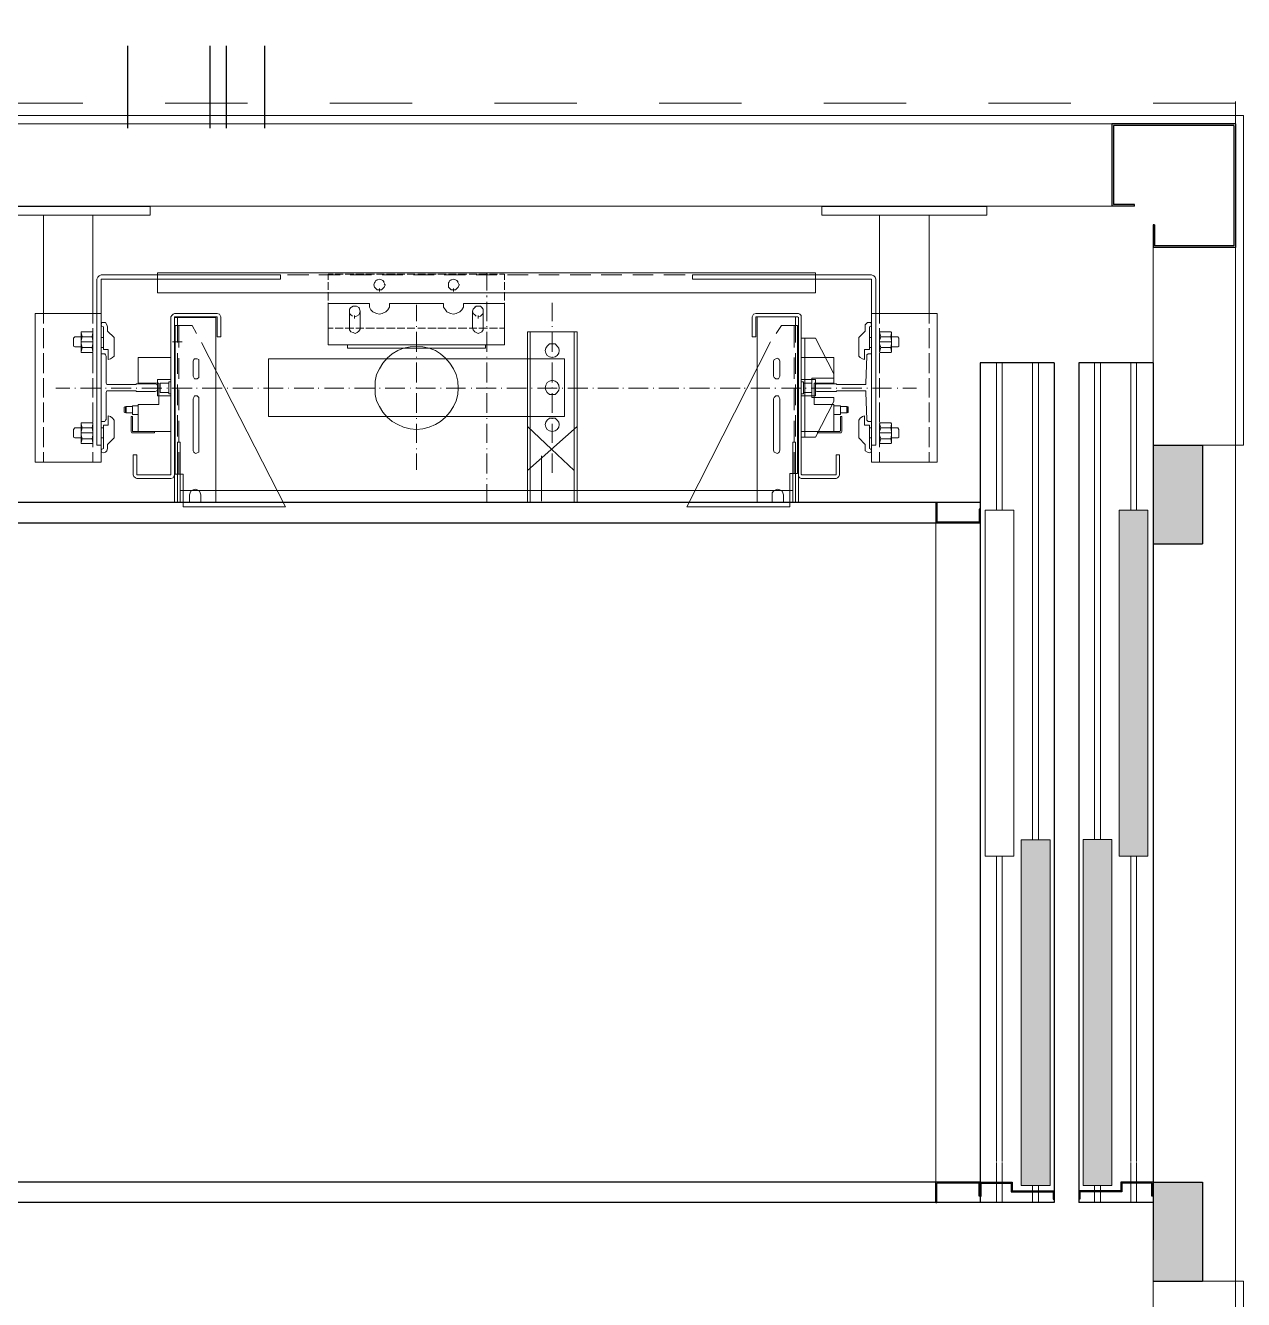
# Model space of a CAD drawing. Extents: x -250 to -5, y 354 to 449.
# Drawn here: x -118.727 to -117.247, y 423.52 to 425.068 of the extents above; entities that cross this region are included whole.
import ezdxf

# ---------------------------------------------------------------- set-up
doc = ezdxf.new("R2010")
doc.units = 0
doc.header["$LTSCALE"] = 0.02
doc.header["$MEASUREMENT"] = 0
doc.linetypes.add('HIDDEN', pattern=[0.375, 0.25, -0.125])
for name, color, linetype, lineweight in [('2COTA', 1, 'CONTINUOUS', 9), ('2H', 1, 'HIDDEN', 15), ('3', 1, 'CONTINUOUS', 25), ('AR-ESQ-VT1', 1, 'CONTINUOUS', 9), ('P', 1, 'CONTINUOUS', 18)]:
    doc.layers.add(name, color=color, linetype=linetype, lineweight=lineweight)
for name, color, linetype in [('47', 1, 'CONTINUOUS'), ('AR-ELV', 2, 'CONTINUOUS'), ('DT-PRJ', 1, 'HIDDEN'), ('PAREDE', 1, 'CONTINUOUS')]:
    doc.layers.add(name, color=color, linetype=linetype)

msp = doc.modelspace()

# ---------------------------------------------------------------- hatches: boundary and pattern name
at = {"layer": '2COTA', "linetype": 'Continuous'}
for points in [[(-117.3574, 424.5581), (-117.3574, 424.4381), (-117.2974, 424.4381), (-117.2974, 424.5581)], [(-117.3574, 423.6631), (-117.3574, 423.6459), (-117.3574, 423.5428), (-117.2974, 423.5428), (-117.2974, 423.6631)]]:
    msp.add_hatch(color=256, dxfattribs=at).paths.add_polyline_path(points)
at = {"layer": '2COTA', "lineweight": 9, "ltscale": 35}
for points in [[(-117.3635, 424.4788), (-117.3985, 424.4788), (-117.3985, 424.0588), (-117.3635, 424.0588)], [(-117.4824, 424.0788), (-117.5174, 424.0788), (-117.5174, 423.6588), (-117.4824, 423.6588)], [(-117.4074, 424.0789), (-117.4424, 424.0789), (-117.4424, 423.6589), (-117.4074, 423.6589)]]:
    msp.add_hatch(color=256, dxfattribs=at).paths.add_polyline_path(points)

# ---------------------------------------------------------------- linework, layer by layer
at = {"layer": '2COTA', "ltscale": 35}
for p, q in [((-117.5476, 424.4788), (-117.5476, 424.6581)), ((-117.5405, 424.4788), (-117.5405, 424.6581)), ((-117.5037, 424.0788), (-117.5037, 424.6581)), ((-117.4965, 424.0788), (-117.4965, 424.6581)), ((-117.4283, 424.0789), (-117.4283, 424.6581)), ((-117.4212, 424.0789), (-117.4212, 424.6581)), ((-117.3844, 424.4788), (-117.3844, 424.6581)), ((-117.3773, 424.4788), (-117.3773, 424.6581)), ((-117.5264, 424.4788), (-117.5614, 424.4788)), ((-117.3635, 424.4788), (-117.3985, 424.4788)), ((-117.4824, 424.0788), (-117.5174, 424.0788)), ((-117.4824, 424.0788), (-117.5174, 424.0788)), ((-117.4824, 424.0788), (-117.5174, 424.0788)), ((-117.4074, 424.0789), (-117.4424, 424.0789)), ((-117.5264, 424.0588), (-117.5614, 424.0588)), ((-117.5476, 423.6881), (-117.5476, 424.0588)), ((-117.5405, 423.6881), (-117.5405, 424.0588)), ((-117.3635, 424.0588), (-117.3985, 424.0588)), ((-117.3844, 423.6881), (-117.3844, 424.0588)), ((-117.3773, 423.6881), (-117.3773, 424.0588)), ((-117.5476, 423.6381), (-117.5476, 423.6868)), ((-117.5405, 423.6381), (-117.5405, 423.6868)), ((-117.3844, 423.6381), (-117.3844, 423.6868)), ((-117.3773, 423.6381), (-117.3773, 423.6868)), ((-117.5476, 423.6526), (-117.5476, 423.6588)), ((-117.5405, 423.6526), (-117.5405, 423.6588)), ((-117.4824, 423.6588), (-117.5174, 423.6588)), ((-117.5037, 423.6381), (-117.5037, 423.6588)), ((-117.5037, 423.6526), (-117.5037, 423.6588)), ((-117.4965, 423.6381), (-117.4965, 423.6588)), ((-117.4965, 423.6526), (-117.4965, 423.6588)), ((-117.4074, 423.6589), (-117.4424, 423.6589)), ((-117.4424, 423.6588), (-117.4074, 423.6588)), ((-117.4283, 423.6381), (-117.4283, 423.6589)), ((-117.4283, 423.6526), (-117.4283, 423.6588)), ((-117.4212, 423.6381), (-117.4212, 423.6589)), ((-117.4212, 423.6526), (-117.4212, 423.6588)), ((-117.3844, 423.6526), (-117.3844, 423.6588)), ((-117.3773, 423.6526), (-117.3773, 423.6588)), ((-117.3574, 423.5428), (-117.2974, 423.5428))]:
    msp.add_line(p, q, dxfattribs=at)
at = {"layer": '2COTA', "linetype": 'Continuous'}
for p, q in [((-117.5614, 424.4788), (-117.5614, 424.0588)), ((-117.5264, 424.4788), (-117.5264, 424.0588)), ((-117.3985, 424.4788), (-117.3985, 424.0588)), ((-117.3635, 424.4788), (-117.3635, 424.0588)), ((-117.5174, 424.0788), (-117.5174, 423.6588)), ((-117.4824, 424.0788), (-117.4824, 423.6588)), ((-117.4424, 424.0789), (-117.4424, 423.6588)), ((-117.4074, 424.0789), (-117.4074, 423.6589))]:
    msp.add_line(p, q, dxfattribs=at)
at = {"layer": '2COTA', "lineweight": 9, "ltscale": 35}
msp.add_line((-117.6211, 423.6631), (-117.6211, 424.4631), dxfattribs=at)
at = {"layer": '2COTA', "ltscale": 0.5}
for p, q in [((-117.5674, 424.1492), (-117.5674, 423.8642)), ((-117.3574, 424.1492), (-117.3574, 423.8642))]:
    msp.add_line(p, q, dxfattribs=at)
at = {"layer": '2H', "lineweight": 9, "ltscale": 20}
for p, q in [((-117.2574, 424.9731), (-119.0574, 424.9731)), ((-117.2574, 424.9481), (-117.2574, 424.9752))]:
    msp.add_line(p, q, dxfattribs=at)
at = {"layer": '3'}
for p, q in [((-117.6211, 424.4881), (-117.6211, 424.4631)), ((-117.6211, 424.4881), (-117.6199, 424.4881)), ((-117.6211, 424.4881), (-117.6199, 424.4881)), ((-117.6199, 424.4881), (-117.6199, 424.4643)), ((-117.5674, 424.4802), (-117.5687, 424.4802)), ((-117.5674, 424.4631), (-117.6211, 424.4631)), ((-117.5687, 424.4643), (-117.6199, 424.4643)), ((-117.5937, 424.4631), (-117.6187, 424.4631)), ((-117.5937, 424.4631), (-117.6187, 424.4631)), ((-117.6211, 423.6381), (-117.6211, 423.6631)), ((-117.5674, 423.6631), (-117.6211, 423.6631)), ((-117.6211, 423.6631), (-117.6211, 423.6631)), ((-117.6199, 423.6381), (-117.6199, 423.6618)), ((-117.5687, 423.6618), (-117.6199, 423.6618)), ((-117.5937, 423.6631), (-117.6187, 423.6631)), ((-117.5937, 423.6631), (-117.6187, 423.6631)), ((-117.5674, 423.6631), (-117.5285, 423.6631)), ((-117.5662, 423.6618), (-117.5297, 423.6618)), ((-117.5412, 423.6631), (-117.5309, 423.6631)), ((-117.5412, 423.6631), (-117.5309, 423.6631)), ((-117.5297, 423.6618), (-117.5297, 423.6513)), ((-117.5285, 423.6631), (-117.5285, 423.6631)), ((-117.5285, 423.6631), (-117.5285, 423.6526)), ((-117.3574, 423.6631), (-117.3964, 423.6631)), ((-117.3964, 423.6631), (-117.3964, 423.6631)), ((-117.3964, 423.6631), (-117.3964, 423.6526)), ((-117.3587, 423.6618), (-117.3951, 423.6618)), ((-117.3951, 423.6618), (-117.3951, 423.6513)), ((-117.3837, 423.6631), (-117.394, 423.6631)), ((-117.3837, 423.6631), (-117.394, 423.6631)), ((-117.5674, 423.6459), (-117.5687, 423.6459)), ((-117.5674, 423.6459), (-117.5662, 423.6459)), ((-117.5297, 423.6513), (-117.4787, 423.6513)), ((-117.5285, 423.6526), (-117.4774, 423.6526)), ((-117.4999, 423.6526), (-117.4774, 423.6526)), ((-117.4999, 423.6526), (-117.4774, 423.6526)), ((-117.4787, 423.6513), (-117.4787, 423.6423)), ((-117.4787, 423.6423), (-117.4774, 423.6423)), ((-117.4774, 423.6526), (-117.4774, 423.6421)), ((-117.3964, 423.6526), (-117.4474, 423.6526)), ((-117.425, 423.6526), (-117.4474, 423.6526)), ((-117.425, 423.6526), (-117.4474, 423.6526)), ((-117.4474, 423.6526), (-117.4474, 423.6421)), ((-117.4462, 423.6423), (-117.4474, 423.6423)), ((-117.3951, 423.6513), (-117.4462, 423.6513)), ((-117.4462, 423.6513), (-117.4462, 423.6423)), ((-117.3574, 423.6459), (-117.3587, 423.6459)), ((-117.6211, 423.6381), (-117.6199, 423.6381)), ((-117.6211, 423.6381), (-117.6199, 423.6381))]:
    msp.add_line(p, q, dxfattribs=at)
at = {"layer": '3', "ltscale": 0.5}
for p, q in [((-117.5687, 424.4802), (-117.5687, 424.4643)), ((-117.5674, 424.4802), (-117.5674, 424.4631)), ((-117.5687, 423.6459), (-117.5687, 423.6618)), ((-117.5674, 423.6459), (-117.5674, 423.6631)), ((-117.5674, 423.6459), (-117.5674, 423.6631)), ((-117.5662, 423.6459), (-117.5662, 423.6618)), ((-117.3587, 423.6459), (-117.3587, 423.6618)), ((-117.3574, 423.6459), (-117.3574, 423.6631)), ((-117.3574, 423.6459), (-117.3574, 423.6631))]:
    msp.add_line(p, q, dxfattribs=at)
at = {"layer": '47', "lineweight": 25, "ltscale": 35}
for p, q in [((-117.4074, 424.9481), (-117.4074, 424.8481)), ((-117.2574, 424.9481), (-117.4074, 424.9481)), ((-117.4054, 424.9461), (-117.4054, 424.8501)), ((-117.2594, 424.9461), (-117.4054, 424.9461)), ((-117.2594, 424.9461), (-117.2594, 424.8001)), ((-117.2574, 424.9481), (-117.2574, 424.7981)), ((-117.3799, 424.8481), (-117.4074, 424.8481)), ((-117.3799, 424.8501), (-117.4054, 424.8501)), ((-117.3799, 424.8481), (-117.3799, 424.8501)), ((-117.3554, 424.8256), (-117.3574, 424.8256)), ((-117.3574, 424.8256), (-117.3574, 424.7981)), ((-117.3554, 424.8256), (-117.3554, 424.8001)), ((-117.2594, 424.8001), (-117.3554, 424.8001)), ((-117.3574, 424.6581), (-117.3574, 424.5331))]:
    msp.add_line(p, q, dxfattribs=at)
at = {"layer": '47'}
for p, q in [((-117.4774, 424.6581), (-117.5674, 424.6581)), ((-117.3574, 424.6581), (-117.4474, 424.6581)), ((-117.5674, 424.4881), (-118.8461, 424.4881)), ((-117.6211, 424.4631), (-118.7787, 424.4631)), ((-117.6211, 423.6631), (-118.7787, 423.6631)), ((-117.6211, 423.6381), (-118.8461, 423.6381)), ((-117.5674, 423.6381), (-117.8661, 423.6381)), ((-117.4774, 423.6381), (-117.5674, 423.6381)), ((-117.3574, 423.6381), (-117.4474, 423.6381))]:
    msp.add_line(p, q, dxfattribs=at)
at = {"layer": '47', "ltscale": 35}
for p, q in [((-117.3574, 424.5581), (-117.2974, 424.5581)), ((-117.3574, 424.4381), (-117.2974, 424.4381)), ((-117.3574, 423.6631), (-117.2974, 423.6631)), ((-117.3574, 423.5428), (-117.2974, 423.5428))]:
    msp.add_line(p, q, dxfattribs=at)
at = {"layer": '47', "ltscale": 0.5}
for p, q in [((-117.2974, 424.5581), (-117.2974, 424.4381)), ((-117.2974, 423.6631), (-117.2974, 423.5428))]:
    msp.add_line(p, q, dxfattribs=at)
at = {"layer": 'AR-ELV', "lineweight": 13}
for p, q in [((-117.2574, 424.9481), (-118.8574, 424.9481)), ((-117.2574, 424.9481), (-118.8574, 424.9481)), ((-117.2574, 424.9481), (-117.2574, 423.3481)), ((-117.4074, 424.8481), (-118.8574, 424.8481)), ((-117.3574, 424.7981), (-117.3574, 423.4981)), ((-117.2574, 423.6812), (-117.2574, 423.4981))]:
    msp.add_line(p, q, dxfattribs=at)
at = {"layer": 'AR-ESQ-VT1'}
for p, q in [((-119.0174, 424.9581), (-117.2474, 424.9581)), ((-117.2474, 424.9581), (-117.2474, 424.5581)), ((-117.2974, 424.5581), (-117.2474, 424.5581)), ((-117.2974, 423.5428), (-117.2474, 423.5428)), ((-117.2474, 423.5428), (-117.2474, 423.3381))]:
    msp.add_line(p, q, dxfattribs=at)
at = {"layer": 'DT-PRJ'}
for p, q in [((-118.6026, 424.943), (-118.6026, 425.9312)), ((-118.5026, 424.943), (-118.5026, 425.9312)), ((-118.483, 424.943), (-118.483, 425.9312)), ((-118.4362, 424.943), (-118.4362, 425.9312))]:
    msp.add_line(p, q, dxfattribs=at)
at = {"layer": 'P', "linetype": 'Continuous'}
for points in [[(-118.7751, 424.8476), (-118.5755, 424.8476)], [(-118.7751, 424.8372), (-118.5755, 424.8372), (-118.5755, 424.8476)], [(-117.5592, 424.8476), (-117.7597, 424.8476)], [(-117.7597, 424.8372), (-117.5592, 424.8372), (-117.5592, 424.8476)], [(-117.7597, 424.8372), (-117.7597, 424.8476)], [(-118.7051, 424.7179), (-118.7051, 424.8372)], [(-118.6455, 424.7179), (-118.6455, 424.8372)], [(-117.6897, 424.7179), (-117.6897, 424.8372)], [(-117.6292, 424.7179), (-117.6292, 424.8372)], [(-118.6351, 424.7646), (-118.6377, 424.7637), (-118.6394, 424.762), (-118.6403, 424.7594)], [(-118.6403, 424.5581), (-118.6403, 424.7594)], [(-118.5668, 424.7646), (-118.6351, 424.7646)], [(-118.6342, 424.7594), (-118.6351, 424.7594), (-118.6351, 424.7586)], [(-118.6351, 424.5581), (-118.6351, 424.7586)], [(-118.4173, 424.7594), (-118.6342, 424.7594)], [(-118.4173, 424.7646), (-118.591, 424.7646)], [(-117.7674, 424.7672), (-118.5668, 424.7672)], [(-118.5668, 424.743), (-118.5668, 424.7672)], [(-118.5357, 424.7646), (-118.5668, 424.7646)], [(-118.4968, 424.7646), (-118.5228, 424.7646)], [(-118.4597, 424.7646), (-118.4847, 424.7646)], [(-118.4208, 424.7646), (-118.4467, 424.7646)], [(-118.4173, 424.7594), (-118.4173, 424.7646)], [(-118.3828, 424.7646), (-118.4087, 424.7646)], [(-118.3447, 424.7646), (-118.3707, 424.7646)], [(-118.3594, 424.7655), (-118.3534, 424.7655)], [(-118.3594, 424.7586), (-118.3594, 424.7655)], [(-118.3594, 424.7465), (-118.3594, 424.756)], [(-118.3508, 424.7655), (-118.3413, 424.7655)], [(-118.3387, 424.7655), (-118.3283, 424.7655)], [(-118.3067, 424.7646), (-118.3326, 424.7646)], [(-118.3257, 424.7655), (-118.3162, 424.7655)], [(-118.3136, 424.7655), (-118.3033, 424.7655)], [(-118.2972, 424.7594), (-118.2998, 424.7586), (-118.3015, 424.7577), (-118.3033, 424.7551), (-118.3041, 424.7525), (-118.3033, 424.7499), (-118.3015, 424.7482), (-118.2998, 424.7465), (-118.2972, 424.7465), (-118.2946, 424.7465), (-118.2929, 424.7482), (-118.2912, 424.7499), (-118.2903, 424.7525), (-118.2912, 424.7551), (-118.2929, 424.7577), (-118.2946, 424.7586), (-118.2972, 424.7594)], [(-118.3024, 424.756), (-118.3033, 424.7551), (-118.3041, 424.7525), (-118.3033, 424.7499), (-118.3015, 424.7482), (-118.2998, 424.7465)], [(-118.3007, 424.7655), (-118.2912, 424.7655)], [(-118.2912, 424.756), (-118.2929, 424.7577), (-118.2946, 424.7586), (-118.2972, 424.7594), (-118.2998, 424.7586), (-118.3007, 424.7577)], [(-118.2972, 424.7465), (-118.2946, 424.7465), (-118.2929, 424.7482), (-118.2912, 424.7499), (-118.2903, 424.7525), (-118.2912, 424.7534)], [(-118.2687, 424.7646), (-118.2937, 424.7646)], [(-118.2886, 424.7655), (-118.2782, 424.7655)], [(-118.2756, 424.7655), (-118.2661, 424.7655)], [(-118.2635, 424.7655), (-118.254, 424.7655)], [(-118.2307, 424.7646), (-118.2557, 424.7646)], [(-118.2505, 424.7655), (-118.241, 424.7655)], [(-118.2384, 424.7655), (-118.2281, 424.7655)], [(-118.2263, 424.7655), (-118.216, 424.7655)], [(-118.1926, 424.7646), (-118.2186, 424.7646)], [(-118.2134, 424.7655), (-118.2039, 424.7655)], [(-118.2073, 424.7594), (-118.2099, 424.7586), (-118.2116, 424.7577), (-118.2134, 424.7551), (-118.2134, 424.7525), (-118.2134, 424.7499), (-118.2116, 424.7482), (-118.2099, 424.7465), (-118.2073, 424.7465), (-118.2047, 424.7465), (-118.203, 424.7482), (-118.2013, 424.7499), (-118.2004, 424.7525), (-118.2013, 424.7551), (-118.203, 424.7577), (-118.2047, 424.7586), (-118.2073, 424.7594)], [(-118.2125, 424.756), (-118.2134, 424.7551), (-118.2134, 424.7525), (-118.2134, 424.7499), (-118.2116, 424.7482), (-118.2099, 424.7465)], [(-118.2013, 424.756), (-118.203, 424.7577), (-118.2047, 424.7586), (-118.2073, 424.7594), (-118.2099, 424.7586), (-118.2108, 424.7577)], [(-118.2073, 424.7465), (-118.2047, 424.7465), (-118.203, 424.7482), (-118.2013, 424.7499), (-118.2004, 424.7525), (-118.2004, 424.7534)], [(-118.2013, 424.7655), (-118.1909, 424.7655)], [(-118.1883, 424.7655), (-118.1788, 424.7655)], [(-118.1546, 424.7646), (-118.1797, 424.7646)], [(-118.1762, 424.7655), (-118.1658, 424.7655)], [(-118.1667, 424.7672), (-118.1667, 424.7456)], [(-118.1633, 424.7655), (-118.1537, 424.7655)], [(-118.1512, 424.7655), (-118.1451, 424.7655)], [(-118.1451, 424.7586), (-118.1451, 424.7655)], [(-118.1451, 424.7465), (-118.1451, 424.756)], [(-118.1166, 424.7646), (-118.1416, 424.7646)], [(-118.0786, 424.7646), (-118.1036, 424.7646)], [(-118.0405, 424.7646), (-118.0656, 424.7646)], [(-118.0025, 424.7646), (-118.0276, 424.7646)], [(-117.9645, 424.7646), (-117.9895, 424.7646)], [(-117.9256, 424.7646), (-117.9515, 424.7646)], [(-117.7433, 424.7646), (-117.917, 424.7646), (-117.917, 424.7594)], [(-117.917, 424.7594), (-117.7, 424.7594)], [(-117.8884, 424.7646), (-117.9135, 424.7646)], [(-117.8495, 424.7646), (-117.8755, 424.7646)], [(-117.8115, 424.7646), (-117.8374, 424.7646)], [(-117.7674, 424.7646), (-117.7994, 424.7646)], [(-117.7674, 424.743), (-117.7674, 424.7672)], [(-117.7674, 424.7646), (-117.6992, 424.7646)], [(-117.6992, 424.7586), (-117.6992, 424.7594), (-117.7, 424.7594)], [(-117.694, 424.7594), (-117.6949, 424.762), (-117.6966, 424.7637), (-117.6992, 424.7646)], [(-117.6992, 424.5581), (-117.6992, 424.7586)], [(-117.694, 424.5581), (-117.694, 424.7594)], [(-117.7674, 424.743), (-118.5668, 424.743)], [(-118.3594, 424.7335), (-118.3594, 424.7439)], [(-118.2972, 424.7447), (-118.2972, 424.7482)], [(-118.2073, 424.7447), (-118.2073, 424.7482)], [(-118.1667, 424.7395), (-118.1667, 424.7378)], [(-118.1451, 424.7335), (-118.1451, 424.7439)], [(-118.3594, 424.7214), (-118.3594, 424.7309)], [(-118.3594, 424.73), (-118.3093, 424.73)], [(-118.3594, 424.6799), (-118.3594, 424.73)], [(-118.3205, 424.7205), (-118.3214, 424.7231), (-118.3223, 424.7249), (-118.3249, 424.7266), (-118.3274, 424.7266), (-118.3292, 424.7266), (-118.3318, 424.7249), (-118.3335, 424.7231), (-118.3335, 424.7205)], [(-118.3326, 424.724), (-118.3335, 424.7231), (-118.3335, 424.7205), (-118.3335, 424.7179), (-118.3318, 424.7162), (-118.33, 424.7145)], [(-118.3214, 424.724), (-118.3223, 424.7249), (-118.3249, 424.7266), (-118.3274, 424.7266), (-118.3292, 424.7266), (-118.3309, 424.7257)], [(-118.3093, 424.73), (-118.3093, 424.7257), (-118.3076, 424.7223), (-118.305, 424.7197), (-118.3007, 424.7179), (-118.2972, 424.7171), (-118.2937, 424.7179), (-118.2894, 424.7197), (-118.2868, 424.7223), (-118.2851, 424.7257), (-118.2851, 424.73)], [(-118.2851, 424.73), (-118.2194, 424.73)], [(-118.2523, 424.7084), (-118.2523, 424.7283)], [(-118.2194, 424.73), (-118.2194, 424.7257), (-118.2168, 424.7223), (-118.2151, 424.7197), (-118.2108, 424.7179), (-118.2073, 424.7171), (-118.2039, 424.7179), (-118.1995, 424.7197), (-118.197, 424.7223), (-118.1952, 424.7257), (-118.1952, 424.73)], [(-118.1451, 424.6799), (-118.1451, 424.73), (-118.1952, 424.73)], [(-118.171, 424.7205), (-118.171, 424.7231), (-118.1728, 424.7249), (-118.1745, 424.7266), (-118.1771, 424.7266), (-118.1797, 424.7266), (-118.1814, 424.7249), (-118.1831, 424.7231), (-118.184, 424.7205)], [(-118.1823, 424.724), (-118.1831, 424.7231), (-118.184, 424.7205), (-118.1831, 424.7179), (-118.1814, 424.7162), (-118.1797, 424.7145)], [(-118.1719, 424.724), (-118.1728, 424.7249), (-118.1745, 424.7266), (-118.1771, 424.7266), (-118.1797, 424.7266), (-118.1814, 424.7257)], [(-118.1667, 424.7318), (-118.1667, 424.7084)], [(-118.1451, 424.7214), (-118.1451, 424.7309)], [(-118.0872, 424.7084), (-118.0872, 424.7309)], [(-118.6351, 424.7179), (-118.7155, 424.7179)], [(-118.7155, 424.5373), (-118.7155, 424.7179)], [(-118.7051, 424.7179), (-118.7051, 424.7058)], [(-118.6455, 424.7179), (-118.6455, 424.7058)], [(-118.6351, 424.5373), (-118.6351, 424.7179)], [(-118.6325, 424.7067), (-118.6342, 424.7067), (-118.6351, 424.7041), (-118.6342, 424.7024), (-118.6325, 424.7015)], [(-118.6273, 424.7015), (-118.6282, 424.7041), (-118.6299, 424.7067), (-118.6325, 424.7067)], [(-118.5461, 424.7179), (-118.5478, 424.7171), (-118.5495, 424.7153), (-118.5504, 424.7136)], [(-118.5504, 424.5226), (-118.5504, 424.7136)], [(-118.5461, 424.7179), (-118.4942, 424.7179)], [(-118.5452, 424.7136), (-118.5461, 424.7136), (-118.5461, 424.7128)], [(-118.5461, 424.7128), (-118.5461, 424.4881)], [(-118.5461, 424.5218), (-118.5461, 424.7128)], [(-118.5461, 424.7128), (-118.496, 424.7128)], [(-118.5452, 424.7136), (-118.4951, 424.7136)], [(-118.5426, 424.7128), (-118.5426, 424.6825)], [(-118.496, 424.7128), (-118.496, 424.4881)], [(-118.4942, 424.7128), (-118.4942, 424.7136), (-118.4951, 424.7136)], [(-118.4899, 424.7136), (-118.4908, 424.7153), (-118.4916, 424.7171), (-118.4942, 424.7179)], [(-118.4942, 424.6894), (-118.4942, 424.7128)], [(-118.4899, 424.6894), (-118.4899, 424.7136)], [(-118.3594, 424.7084), (-118.3594, 424.7188)], [(-118.3594, 424.6998), (-118.3594, 424.7067)], [(-118.3335, 424.7205), (-118.3335, 424.7007)], [(-118.3274, 424.7136), (-118.3249, 424.7145), (-118.3223, 424.7162), (-118.3214, 424.7179), (-118.3205, 424.7205), (-118.3205, 424.7205)], [(-118.3274, 424.7119), (-118.3274, 424.7153)], [(-118.3205, 424.7205), (-118.3205, 424.6998)], [(-118.184, 424.7205), (-118.184, 424.7007)], [(-118.1771, 424.7136), (-118.1745, 424.7145), (-118.1728, 424.7162), (-118.171, 424.7179), (-118.171, 424.7205), (-118.171, 424.7205)], [(-118.1771, 424.7119), (-118.1771, 424.7153)], [(-118.171, 424.7205), (-118.171, 424.7007)], [(-118.1451, 424.7084), (-118.1451, 424.7188)], [(-118.1451, 424.6998), (-118.1451, 424.7067)], [(-117.84, 424.7179), (-117.8426, 424.7171), (-117.8435, 424.7153), (-117.8444, 424.7136)], [(-117.8444, 424.6894), (-117.8444, 424.7136)], [(-117.7882, 424.7179), (-117.84, 424.7179)], [(-117.8392, 424.7136), (-117.84, 424.7136), (-117.84, 424.7128)], [(-117.84, 424.6894), (-117.84, 424.7128)], [(-117.7891, 424.7136), (-117.8392, 424.7136)], [(-117.8383, 424.7128), (-117.8383, 424.4881)], [(-117.7916, 424.7128), (-117.7916, 424.6825)], [(-117.7882, 424.7128), (-117.7891, 424.7136), (-117.7891, 424.7136)], [(-117.7847, 424.7136), (-117.7847, 424.7153), (-117.7865, 424.7171), (-117.7882, 424.7179)], [(-117.7882, 424.7128), (-117.7882, 424.4881)], [(-117.7882, 424.5218), (-117.7882, 424.7128)], [(-117.7847, 424.5226), (-117.7847, 424.7136)], [(-117.7018, 424.7015), (-117.7, 424.7024), (-117.6992, 424.7041), (-117.7, 424.7067), (-117.7018, 424.7067), (-117.7044, 424.7067), (-117.707, 424.7041), (-117.707, 424.7015)], [(-117.6992, 424.7179), (-117.6197, 424.7179)], [(-117.6992, 424.5373), (-117.6992, 424.7179)], [(-117.6897, 424.7179), (-117.6897, 424.7058)], [(-117.6292, 424.7179), (-117.6292, 424.7058)], [(-117.6197, 424.5373), (-117.6197, 424.7179)], [(-118.7051, 424.6998), (-118.7051, 424.6756)], [(-118.6584, 424.6955), (-118.6593, 424.6955), (-118.6593, 424.6946)], [(-118.6593, 424.6713), (-118.6593, 424.6946)], [(-118.6593, 424.6946), (-118.6584, 424.6894)], [(-118.6463, 424.6894), (-118.6455, 424.6946), (-118.6455, 424.6955), (-118.6463, 424.6955), (-118.6584, 424.6955)], [(-118.6455, 424.6946), (-118.6455, 424.6955), (-118.6463, 424.6955)], [(-118.6455, 424.6998), (-118.6455, 424.6756)], [(-118.6455, 424.6713), (-118.6455, 424.6946)], [(-118.6325, 424.7015), (-118.6325, 424.6739)], [(-118.6273, 424.6963), (-118.6273, 424.7015)], [(-118.6273, 424.6963), (-118.6195, 424.6886)], [(-118.5452, 424.5226), (-118.5452, 424.7033)], [(-118.5245, 424.7033), (-118.5452, 424.7033)], [(-118.5409, 424.6765), (-118.5409, 424.7033)], [(-118.5245, 424.7033), (-118.5193, 424.6937)], [(-118.3594, 424.6998), (-118.3534, 424.6998)], [(-118.3508, 424.6998), (-118.3413, 424.6998)], [(-118.3387, 424.6998), (-118.3283, 424.6998)], [(-118.3335, 424.7007), (-118.3335, 424.6981), (-118.3318, 424.6955), (-118.3292, 424.6946), (-118.3266, 424.6937), (-118.324, 424.6946), (-118.3223, 424.6963), (-118.3205, 424.6989), (-118.3205, 424.7007)], [(-118.3257, 424.6998), (-118.3162, 424.6998)], [(-118.3136, 424.6998), (-118.3033, 424.6998)], [(-118.3007, 424.6998), (-118.2912, 424.6998)], [(-118.2886, 424.6998), (-118.2782, 424.6998)], [(-118.2756, 424.6998), (-118.2661, 424.6998)], [(-118.2635, 424.6998), (-118.254, 424.6998)], [(-118.2523, 424.7015), (-118.2523, 424.7024)], [(-118.2523, 424.6713), (-118.2523, 424.6955)], [(-118.2505, 424.6998), (-118.241, 424.6998)], [(-118.2384, 424.6998), (-118.2281, 424.6998)], [(-118.2263, 424.6998), (-118.216, 424.6998)], [(-118.2134, 424.6998), (-118.2039, 424.6998)], [(-118.2013, 424.6998), (-118.1909, 424.6998)], [(-118.1883, 424.6998), (-118.1788, 424.6998)], [(-118.184, 424.7007), (-118.1831, 424.6981), (-118.1814, 424.6955), (-118.1797, 424.6946), (-118.1771, 424.6937), (-118.1745, 424.6946), (-118.1728, 424.6955), (-118.171, 424.6981), (-118.171, 424.7007)], [(-118.1762, 424.6998), (-118.1658, 424.6998)], [(-118.1667, 424.7024), (-118.1667, 424.7015)], [(-118.1667, 424.6955), (-118.1667, 424.6713)], [(-118.1633, 424.6998), (-118.1537, 424.6998)], [(-118.1512, 424.6998), (-118.1451, 424.6998)], [(-118.1174, 424.6955), (-118.1174, 424.5071)], [(-118.1174, 424.6955), (-118.057, 424.6955)], [(-118.114, 424.6955), (-118.114, 424.5442)], [(-118.0872, 424.7015), (-118.0872, 424.7024)], [(-118.0872, 424.6713), (-118.0872, 424.6955)], [(-118.0604, 424.6955), (-118.0604, 424.5926)], [(-118.057, 424.6955), (-118.057, 424.4881)], [(-118.057, 424.6955), (-118.057, 424.5071)], [(-117.8089, 424.7033), (-117.815, 424.6937)], [(-117.8089, 424.7033), (-117.7891, 424.7033)], [(-117.7934, 424.6765), (-117.7934, 424.7033)], [(-117.7891, 424.5235), (-117.7891, 424.7033)], [(-117.707, 424.6963), (-117.7147, 424.6886)], [(-117.707, 424.6963), (-117.707, 424.7015)], [(-117.7018, 424.7015), (-117.7018, 424.6739)], [(-117.6897, 424.6998), (-117.6897, 424.6756)], [(-117.6879, 424.6955), (-117.6888, 424.6955), (-117.6897, 424.6946)], [(-117.6879, 424.6955), (-117.6888, 424.6955), (-117.6897, 424.6946)], [(-117.6897, 424.6713), (-117.6897, 424.6946)], [(-117.6897, 424.6946), (-117.6879, 424.6894)], [(-117.6879, 424.6955), (-117.6758, 424.6955)], [(-117.6758, 424.6894), (-117.675, 424.6946), (-117.6758, 424.6955), (-117.6758, 424.6955)], [(-117.675, 424.6713), (-117.675, 424.6946)], [(-117.6292, 424.6998), (-117.6292, 424.6756)], [(-118.6671, 424.6894), (-118.6688, 424.6877)], [(-118.6688, 424.6877), (-118.6688, 424.6782)], [(-118.6688, 424.6782), (-118.6671, 424.6773)], [(-118.6671, 424.6894), (-118.6593, 424.6894)], [(-118.6671, 424.6773), (-118.6593, 424.6773)], [(-118.6584, 424.6894), (-118.6593, 424.6851), (-118.6593, 424.6808), (-118.6584, 424.6765)], [(-118.6455, 424.6834), (-118.6593, 424.6834)], [(-118.6584, 424.6765), (-118.6593, 424.6713)], [(-118.6463, 424.6894), (-118.6584, 424.6894)], [(-118.6463, 424.6765), (-118.6584, 424.6765)], [(-118.6463, 424.6765), (-118.6455, 424.6808), (-118.6455, 424.6851), (-118.6463, 424.6894)], [(-118.6455, 424.6713), (-118.6463, 424.6765)], [(-118.6351, 424.6886), (-118.6325, 424.6886)], [(-118.6351, 424.6765), (-118.6325, 424.6765)], [(-118.6265, 424.6618), (-118.6239, 424.6626), (-118.6213, 424.6644), (-118.6195, 424.6661), (-118.6195, 424.6886)], [(-118.5487, 424.6834), (-118.5366, 424.6834)], [(-118.5133, 424.6825), (-118.4113, 424.4829)], [(-118.4942, 424.6894), (-118.4899, 424.6894)], [(-118.3594, 424.6799), (-118.1451, 424.6799)], [(-118.3361, 424.6756), (-118.3361, 424.6799)], [(-118.2523, 424.6782), (-118.26, 424.6773), (-118.2678, 424.6756), (-118.2747, 424.673), (-118.2816, 424.6687), (-118.2877, 424.6635), (-118.2929, 424.6574), (-118.2972, 424.6505), (-118.3007, 424.6436), (-118.3024, 424.6358), (-118.3024, 424.6272), (-118.3024, 424.6194), (-118.3007, 424.6116), (-118.2972, 424.6047), (-118.2929, 424.5978), (-118.2877, 424.5918), (-118.2816, 424.5866), (-118.2747, 424.5831), (-118.2678, 424.5797), (-118.26, 424.5779), (-118.2523, 424.5771), (-118.2445, 424.5779), (-118.2367, 424.5797), (-118.2289, 424.5831), (-118.2229, 424.5866), (-118.2168, 424.5918), (-118.2116, 424.5978), (-118.2073, 424.6047), (-118.2039, 424.6116), (-118.2021, 424.6194), (-118.2013, 424.6272), (-118.2021, 424.6358), (-118.2039, 424.6436), (-118.2073, 424.6505), (-118.2116, 424.6574), (-118.2168, 424.6635), (-118.2229, 424.6687), (-118.2289, 424.673), (-118.2367, 424.6756), (-118.2445, 424.6773), (-118.2523, 424.6782)], [(-118.1684, 424.6756), (-118.1684, 424.6799)], [(-118.0872, 424.6808), (-118.0907, 424.6808), (-118.0933, 424.6782), (-118.095, 424.6756), (-118.0958, 424.673), (-118.095, 424.6695), (-118.0933, 424.667), (-118.0907, 424.6652), (-118.0872, 424.6644), (-118.0837, 424.6652), (-118.0812, 424.667), (-118.0794, 424.6695), (-118.0786, 424.673), (-118.0794, 424.6756), (-118.0812, 424.6782), (-118.0837, 424.6808), (-118.0872, 424.6808), (-118.0907, 424.6808), (-118.0933, 424.6782), (-118.095, 424.6756), (-118.0958, 424.673), (-118.095, 424.6695), (-118.0933, 424.667), (-118.0907, 424.6652), (-118.0872, 424.6644), (-118.0837, 424.6652), (-118.0812, 424.667), (-118.0794, 424.6695), (-118.0786, 424.673), (-118.0794, 424.6756), (-118.0812, 424.6782), (-118.0837, 424.6808), (-118.0872, 424.6808)], [(-117.7986, 424.4829), (-117.9239, 424.4829), (-117.8219, 424.6834)], [(-117.84, 424.6894), (-117.8444, 424.6894)], [(-117.7847, 424.6877), (-117.7847, 424.5676)], [(-117.745, 424.6445), (-117.7674, 424.6877), (-117.7847, 424.6877)], [(-117.7674, 424.6877), (-117.7847, 424.6877)], [(-117.7804, 424.6877), (-117.7804, 424.5676)], [(-117.7147, 424.6661), (-117.7147, 424.6886)], [(-117.6992, 424.6886), (-117.7018, 424.6886)], [(-117.6992, 424.6765), (-117.7018, 424.6765)], [(-117.6879, 424.6894), (-117.6897, 424.6851), (-117.6897, 424.6808), (-117.6879, 424.6765)], [(-117.6897, 424.6834), (-117.675, 424.6834)], [(-117.6879, 424.6765), (-117.6897, 424.6713)], [(-117.6879, 424.6894), (-117.6758, 424.6894)], [(-117.6879, 424.6765), (-117.6758, 424.6765)], [(-117.6758, 424.6765), (-117.675, 424.6808), (-117.675, 424.6851), (-117.6758, 424.6894)], [(-117.675, 424.6713), (-117.6758, 424.6765)], [(-117.6672, 424.6894), (-117.675, 424.6894)], [(-117.6672, 424.6773), (-117.675, 424.6773)], [(-117.6672, 424.6894), (-117.6663, 424.6877)], [(-117.6663, 424.6782), (-117.6672, 424.6773)], [(-117.6663, 424.6877), (-117.6663, 424.6782)], [(-118.7051, 424.6695), (-118.7051, 424.6453)], [(-118.6593, 424.6713), (-118.6593, 424.6704), (-118.6584, 424.6704)], [(-118.6463, 424.6704), (-118.6584, 424.6704)], [(-118.6463, 424.6704), (-118.6455, 424.6704), (-118.6455, 424.6713)], [(-118.6455, 424.6695), (-118.6455, 424.6453)], [(-118.6351, 424.5866), (-118.6351, 424.6687)], [(-118.6291, 424.6661), (-118.6299, 424.6678), (-118.6308, 424.6687), (-118.6325, 424.6687), (-118.6351, 424.6687)], [(-118.6325, 424.6739), (-118.6265, 424.6739)], [(-118.6291, 424.6661), (-118.6291, 424.6333)], [(-118.6265, 424.6739), (-118.6265, 424.6618)], [(-118.5902, 424.6644), (-118.5504, 424.6644)], [(-118.5902, 424.6333), (-118.5902, 424.6644)], [(-118.5504, 424.5745), (-118.5504, 424.6644)], [(-118.5426, 424.6695), (-118.5426, 424.6445)], [(-118.5409, 424.6384), (-118.5409, 424.6635)], [(-118.5167, 424.66), (-118.5167, 424.6618), (-118.5184, 424.6626), (-118.5202, 424.6626), (-118.5219, 424.6626), (-118.5228, 424.6618), (-118.5236, 424.66)], [(-118.0725, 424.6626), (-118.432, 424.6626)], [(-118.432, 424.6626), (-118.432, 424.5926)], [(-118.3361, 424.6756), (-118.1684, 424.6756)], [(-118.2523, 424.6644), (-118.2523, 424.6652)], [(-118.1667, 424.6652), (-118.1667, 424.6644)], [(-118.0872, 424.6644), (-118.0872, 424.6652)], [(-118.0725, 424.6626), (-118.0725, 424.5926)], [(-117.8107, 424.66), (-117.8115, 424.6618), (-117.8124, 424.6626), (-117.8141, 424.6635), (-117.8158, 424.6626), (-117.8176, 424.6618), (-117.8184, 424.66)], [(-117.7934, 424.6384), (-117.7934, 424.6644)], [(-117.7916, 424.6695), (-117.7916, 424.6445)], [(-117.7847, 424.5745), (-117.7847, 424.6644)], [(-117.745, 424.6644), (-117.7847, 424.6644)], [(-117.745, 424.6333), (-117.745, 424.6644)], [(-117.7147, 424.6661), (-117.713, 424.6644), (-117.7104, 424.6626), (-117.7078, 424.6618)], [(-117.7078, 424.6739), (-117.7078, 424.6618)], [(-117.7018, 424.6739), (-117.7078, 424.6739)], [(-117.7052, 424.6661), (-117.7061, 424.6333)], [(-117.7026, 424.6687), (-117.7035, 424.6687), (-117.7052, 424.6678), (-117.7052, 424.6661)], [(-117.6992, 424.6687), (-117.7026, 424.6687)], [(-117.6992, 424.5866), (-117.6992, 424.6687)], [(-117.6897, 424.6713), (-117.6888, 424.6704), (-117.6879, 424.6704), (-117.6758, 424.6704)], [(-117.6897, 424.6695), (-117.6897, 424.6453)], [(-117.6758, 424.6704), (-117.6758, 424.6704), (-117.675, 424.6713)], [(-117.6292, 424.6695), (-117.6292, 424.6453)], [(-118.5236, 424.6419), (-118.5236, 424.66)], [(-118.5167, 424.6419), (-118.5167, 424.66)], [(-118.2523, 424.6341), (-118.2523, 424.6583)], [(-118.1667, 424.6583), (-118.1667, 424.6341)], [(-118.0872, 424.6341), (-118.0872, 424.6583)], [(-117.8184, 424.66), (-117.8184, 424.6419), (-117.8176, 424.6402), (-117.8158, 424.6384), (-117.8141, 424.6384), (-117.8124, 424.6384), (-117.8115, 424.6402), (-117.8107, 424.6419)], [(-117.8107, 424.6419), (-117.8107, 424.66)], [(-118.7051, 424.6393), (-118.7051, 424.616)], [(-118.6455, 424.6393), (-118.6455, 424.616)], [(-118.6291, 424.6333), (-118.6282, 424.6315), (-118.6273, 424.6315)], [(-118.6273, 424.6315), (-118.5928, 424.6315)], [(-118.5928, 424.6324), (-118.5694, 424.6324)], [(-118.5928, 424.6315), (-118.5928, 424.6315), (-118.5928, 424.6324)], [(-118.5902, 424.6333), (-118.5651, 424.6333)], [(-118.5694, 424.6229), (-118.5677, 424.6237), (-118.5668, 424.6255), (-118.5668, 424.6298), (-118.5677, 424.6315), (-118.5694, 424.6324)], [(-118.5668, 424.6177), (-118.5668, 424.6376)], [(-118.5504, 424.6177), (-118.5504, 424.6376), (-118.5668, 424.6376)], [(-118.5651, 424.6073), (-118.5651, 424.6333)], [(-118.553, 424.6333), (-118.5634, 424.6333), (-118.5634, 424.622)], [(-118.5504, 424.635), (-118.553, 424.635), (-118.553, 424.6203)], [(-118.5426, 424.6315), (-118.5426, 424.6065)], [(-118.5236, 424.6419), (-118.5228, 424.6402), (-118.5219, 424.6384), (-118.5202, 424.6384), (-118.5184, 424.6384), (-118.5167, 424.6402), (-118.5167, 424.6419)], [(-118.0872, 424.6367), (-118.0907, 424.6358), (-118.0933, 424.6341), (-118.095, 424.6307), (-118.0958, 424.6272), (-118.095, 424.6246), (-118.0933, 424.622), (-118.0907, 424.6194), (-118.0872, 424.6194), (-118.0837, 424.6194), (-118.0812, 424.622), (-118.0794, 424.6246), (-118.0786, 424.6272), (-118.0794, 424.6307), (-118.0812, 424.6341), (-118.0837, 424.6358), (-118.0872, 424.6367), (-118.0907, 424.6358), (-118.0933, 424.6341), (-118.095, 424.6307), (-118.0958, 424.6272), (-118.095, 424.6246), (-118.0933, 424.622), (-118.0907, 424.6194), (-118.0872, 424.6194), (-118.0837, 424.6194), (-118.0812, 424.622), (-118.0794, 424.6246), (-118.0786, 424.6272), (-118.0794, 424.6307), (-118.0812, 424.6341), (-118.0837, 424.6358), (-118.0872, 424.6367)], [(-117.7916, 424.6315), (-117.7916, 424.6065)], [(-117.7847, 424.6177), (-117.7847, 424.6376)], [(-117.7674, 424.6376), (-117.7847, 424.6376)], [(-117.7847, 424.635), (-117.7821, 424.635), (-117.7821, 424.6203)], [(-117.7821, 424.6333), (-117.7718, 424.6333), (-117.7718, 424.622)], [(-117.7718, 424.6393), (-117.7718, 424.616)], [(-117.745, 424.6393), (-117.7718, 424.6393)], [(-117.745, 424.6333), (-117.7692, 424.6333), (-117.7692, 424.6073)], [(-117.7674, 424.6177), (-117.7674, 424.6376)], [(-117.7657, 424.6324), (-117.7674, 424.6315), (-117.7674, 424.6298)], [(-117.7674, 424.6255), (-117.7674, 424.6298)], [(-117.7424, 424.6324), (-117.7657, 424.6324)], [(-117.745, 424.6393), (-117.745, 424.6445)], [(-117.7424, 424.6324), (-117.7415, 424.6315), (-117.7415, 424.6315)], [(-117.7078, 424.6315), (-117.7415, 424.6315)], [(-117.7078, 424.6315), (-117.7061, 424.6315), (-117.7061, 424.6333)], [(-117.6897, 424.6393), (-117.6897, 424.616)], [(-117.6292, 424.6393), (-117.6292, 424.616)], [(-118.6731, 424.6272), (-118.6904, 424.6272)], [(-118.6662, 424.6272), (-118.6671, 424.6272)], [(-118.636, 424.6272), (-118.6602, 424.6272)], [(-118.6291, 424.6272), (-118.6299, 424.6272)], [(-118.6273, 424.6237), (-118.6282, 424.6237), (-118.6291, 424.622)], [(-118.6291, 424.5892), (-118.6291, 424.622)], [(-118.6273, 424.6237), (-118.5928, 424.6237)], [(-118.5988, 424.6272), (-118.623, 424.6272)], [(-118.5919, 424.6272), (-118.5928, 424.6272)], [(-118.5928, 424.6229), (-118.5928, 424.6237), (-118.5928, 424.6237)], [(-118.5928, 424.6229), (-118.5694, 424.6229)], [(-118.5616, 424.6272), (-118.5858, 424.6272)], [(-118.5668, 424.6177), (-118.5504, 424.6177)], [(-118.553, 424.622), (-118.5634, 424.622)], [(-118.5547, 424.6272), (-118.5556, 424.6272)], [(-118.5504, 424.6203), (-118.553, 424.6203)], [(-118.5245, 424.6272), (-118.5495, 424.6272)], [(-118.5409, 424.6004), (-118.5409, 424.6255)], [(-118.5167, 424.6142), (-118.5167, 424.616), (-118.5184, 424.6177), (-118.5202, 424.6177), (-118.5219, 424.6177), (-118.5228, 424.616), (-118.5236, 424.6142)], [(-118.5236, 424.5512), (-118.5236, 424.6142)], [(-118.5184, 424.6272), (-118.5193, 424.6272)], [(-118.5167, 424.5512), (-118.5167, 424.6142)], [(-118.4882, 424.6272), (-118.5124, 424.6272)], [(-118.4813, 424.6272), (-118.4821, 424.6272)], [(-118.451, 424.6272), (-118.4752, 424.6272)], [(-118.4441, 424.6272), (-118.445, 424.6272)], [(-118.4139, 424.6272), (-118.4381, 424.6272)], [(-118.407, 424.6272), (-118.4078, 424.6272)], [(-118.3767, 424.6272), (-118.4009, 424.6272)], [(-118.3707, 424.6272), (-118.3715, 424.6272)], [(-118.3404, 424.6272), (-118.3637, 424.6272)], [(-118.3335, 424.6272), (-118.3344, 424.6272)], [(-118.3033, 424.6272), (-118.3274, 424.6272)], [(-118.2963, 424.6272), (-118.2972, 424.6272)], [(-118.2661, 424.6272), (-118.2903, 424.6272)], [(-118.2592, 424.6272), (-118.26, 424.6272)], [(-118.2289, 424.6272), (-118.2531, 424.6272)], [(-118.2523, 424.6272), (-118.2523, 424.6281)], [(-118.2523, 424.597), (-118.2523, 424.6212)], [(-118.222, 424.6272), (-118.2229, 424.6272)], [(-118.1926, 424.6272), (-118.216, 424.6272)], [(-118.1849, 424.6272), (-118.1857, 424.6272)], [(-118.1555, 424.6272), (-118.1797, 424.6272)], [(-118.1667, 424.6281), (-118.1667, 424.6272)], [(-118.1667, 424.6212), (-118.1667, 424.597)], [(-118.1486, 424.6272), (-118.1494, 424.6272)], [(-118.1183, 424.6272), (-118.1425, 424.6272)], [(-118.1114, 424.6272), (-118.1123, 424.6272)], [(-118.0812, 424.6272), (-118.1053, 424.6272)], [(-118.0872, 424.6272), (-118.0872, 424.6281)], [(-118.0872, 424.597), (-118.0872, 424.6212)], [(-118.0742, 424.6272), (-118.0751, 424.6272)], [(-118.044, 424.6272), (-118.0682, 424.6272)], [(-118.0371, 424.6272), (-118.0379, 424.6272)], [(-118.0068, 424.6272), (-118.0319, 424.6272)], [(-118.0008, 424.6272), (-118.0016, 424.6272)], [(-117.9705, 424.6272), (-117.9947, 424.6272)], [(-117.9636, 424.6272), (-117.9645, 424.6272)], [(-117.9334, 424.6272), (-117.9576, 424.6272)], [(-117.9265, 424.6272), (-117.9273, 424.6272)], [(-117.8962, 424.6272), (-117.9204, 424.6272)], [(-117.8893, 424.6272), (-117.8902, 424.6272)], [(-117.8591, 424.6272), (-117.8833, 424.6272)], [(-117.853, 424.6272), (-117.8539, 424.6272)], [(-117.8228, 424.6272), (-117.8461, 424.6272)], [(-117.8107, 424.6142), (-117.8115, 424.616), (-117.8124, 424.6177), (-117.8141, 424.6177), (-117.8158, 424.6177), (-117.8176, 424.616), (-117.8184, 424.6142)], [(-117.8184, 424.552), (-117.8184, 424.6142)], [(-117.8158, 424.6272), (-117.8167, 424.6272)], [(-117.8107, 424.552), (-117.8107, 424.6142)], [(-117.7856, 424.6272), (-117.8089, 424.6272)], [(-117.7934, 424.6004), (-117.7934, 424.6263)], [(-117.7847, 424.6203), (-117.7821, 424.6203)], [(-117.7674, 424.6177), (-117.7847, 424.6177)], [(-117.7821, 424.622), (-117.7718, 424.622)], [(-117.7787, 424.6272), (-117.7795, 424.6272)], [(-117.7484, 424.6272), (-117.7726, 424.6272)], [(-117.745, 424.6108), (-117.745, 424.616), (-117.7718, 424.616)], [(-117.7674, 424.6255), (-117.7674, 424.6237), (-117.7657, 424.6229)], [(-117.7424, 424.6229), (-117.7657, 424.6229)], [(-117.7415, 424.6272), (-117.7424, 424.6272)], [(-117.7415, 424.6237), (-117.7415, 424.6237), (-117.7424, 424.6229)], [(-117.7078, 424.6237), (-117.7415, 424.6237)], [(-117.7113, 424.6272), (-117.7355, 424.6272)], [(-117.7061, 424.622), (-117.7061, 424.6237), (-117.7078, 424.6237)], [(-117.7061, 424.622), (-117.7052, 424.5892), (-117.7052, 424.5883), (-117.7035, 424.5866), (-117.7026, 424.5866), (-117.6992, 424.5866)], [(-117.7044, 424.6272), (-117.7052, 424.6272)], [(-117.675, 424.6272), (-117.6983, 424.6272)], [(-117.6672, 424.6272), (-117.6681, 424.6272)], [(-117.6447, 424.6272), (-117.6612, 424.6272)], [(-118.7051, 424.6099), (-118.7051, 424.5857)], [(-118.6455, 424.6099), (-118.6455, 424.5857)], [(-118.6074, 424.6039), (-118.6057, 424.6047)], [(-118.6074, 424.6039), (-118.6074, 424.5978), (-118.6057, 424.597)], [(-118.6057, 424.597), (-118.6057, 424.6047)], [(-118.6057, 424.6039), (-118.6049, 424.6039)], [(-118.6049, 424.6047), (-118.5971, 424.6047)], [(-118.6049, 424.597), (-118.6049, 424.6047)], [(-118.5902, 424.6056), (-118.5971, 424.6056), (-118.5971, 424.5952)], [(-118.5902, 424.6073), (-118.5651, 424.6073)], [(-118.5902, 424.6073), (-118.5902, 424.5745)], [(-117.745, 424.6073), (-117.7692, 424.6073)], [(-117.745, 424.6108), (-117.7674, 424.5676)], [(-117.745, 424.6073), (-117.745, 424.5745)], [(-117.7372, 424.6056), (-117.745, 424.6056)], [(-117.7372, 424.5952), (-117.7372, 424.6056)], [(-117.7294, 424.6047), (-117.7372, 424.6047)], [(-117.7294, 424.597), (-117.7294, 424.6047)], [(-117.7286, 424.6039), (-117.7294, 424.6039)], [(-117.7277, 424.6039), (-117.7286, 424.6047)], [(-117.7286, 424.597), (-117.7286, 424.6047)], [(-117.7286, 424.597), (-117.7277, 424.5978), (-117.7277, 424.6039)], [(-117.6897, 424.6099), (-117.6897, 424.5857)], [(-117.6292, 424.6099), (-117.6292, 424.5857)], [(-118.6584, 424.5849), (-118.6593, 424.5849), (-118.6593, 424.584)], [(-118.6593, 424.584), (-118.6593, 424.5607)], [(-118.6593, 424.584), (-118.6584, 424.5788)], [(-118.6455, 424.584), (-118.6455, 424.5849), (-118.6584, 424.5849)], [(-118.6463, 424.5788), (-118.6455, 424.584)], [(-118.6455, 424.584), (-118.6455, 424.5607)], [(-118.6351, 424.5866), (-118.6325, 424.5866)], [(-118.6325, 424.5866), (-118.6308, 424.5866), (-118.6299, 424.5883), (-118.6291, 424.5892)], [(-118.6195, 424.5883), (-118.6213, 424.5909), (-118.6239, 424.5926), (-118.6265, 424.5935)], [(-118.6265, 424.5823), (-118.6265, 424.5935)], [(-118.6195, 424.5883), (-118.6195, 424.5667)], [(-118.6057, 424.5978), (-118.6049, 424.5978)], [(-118.6049, 424.597), (-118.5971, 424.597)], [(-118.5988, 424.5745), (-118.5988, 424.5926)], [(-118.5988, 424.5926), (-118.5971, 424.5926)], [(-118.5971, 424.5952), (-118.5902, 424.5952)], [(-118.5971, 424.5753), (-118.5971, 424.5926)], [(-118.5426, 424.5944), (-118.5426, 424.5684)], [(-118.5409, 424.5624), (-118.5409, 424.5874)], [(-118.0725, 424.5926), (-118.432, 424.5926)], [(-118.2523, 424.59), (-118.2523, 424.5909)], [(-118.2523, 424.5607), (-118.2523, 424.584)], [(-118.1667, 424.5909), (-118.1667, 424.59)], [(-118.1667, 424.584), (-118.1667, 424.5607)], [(-118.0872, 424.5909), (-118.0907, 424.5909), (-118.0933, 424.5883), (-118.095, 424.5857), (-118.0958, 424.5831), (-118.095, 424.5797), (-118.0933, 424.5771), (-118.0907, 424.5753), (-118.0872, 424.5745), (-118.0837, 424.5753), (-118.0812, 424.5771), (-118.0794, 424.5797), (-118.0786, 424.5831), (-118.0794, 424.5857), (-118.0812, 424.5883), (-118.0837, 424.5909), (-118.0872, 424.5909), (-118.0907, 424.5909), (-118.0933, 424.5883), (-118.095, 424.5857), (-118.0958, 424.5831), (-118.095, 424.5797), (-118.0933, 424.5771), (-118.0907, 424.5753), (-118.0872, 424.5745), (-118.0837, 424.5753), (-118.0812, 424.5771), (-118.0794, 424.5797), (-118.0786, 424.5831), (-118.0794, 424.5857), (-118.0812, 424.5883), (-118.0837, 424.5909), (-118.0872, 424.5909)], [(-118.0872, 424.59), (-118.0872, 424.5909)], [(-118.0872, 424.5607), (-118.0872, 424.584)], [(-118.0604, 424.5926), (-118.0604, 424.4881)], [(-117.7934, 424.5624), (-117.7934, 424.5874)], [(-117.7916, 424.5944), (-117.7916, 424.5684)], [(-117.7372, 424.5952), (-117.745, 424.5952)], [(-117.7294, 424.597), (-117.7372, 424.597)], [(-117.7372, 424.5753), (-117.7372, 424.5926)], [(-117.7355, 424.5926), (-117.7372, 424.5926)], [(-117.7355, 424.5745), (-117.7355, 424.5926)], [(-117.7286, 424.5978), (-117.7294, 424.5978)], [(-117.7078, 424.5935), (-117.7104, 424.5926), (-117.713, 424.5909), (-117.7147, 424.5883), (-117.7147, 424.5667)], [(-117.7078, 424.5823), (-117.7078, 424.5935)], [(-117.6879, 424.5849), (-117.6888, 424.5849), (-117.6897, 424.584)], [(-117.6897, 424.584), (-117.6897, 424.5607)], [(-117.6897, 424.584), (-117.6879, 424.5788)], [(-117.6879, 424.5849), (-117.6758, 424.5849)], [(-117.675, 424.584), (-117.6758, 424.5849), (-117.6758, 424.5849)], [(-117.6758, 424.5788), (-117.675, 424.584)], [(-117.675, 424.584), (-117.675, 424.5607)], [(-118.7051, 424.5797), (-118.7051, 424.5555)], [(-118.6688, 424.5771), (-118.6671, 424.5788)], [(-118.6688, 424.5676), (-118.6688, 424.5771)], [(-118.6671, 424.5667), (-118.6688, 424.5676)], [(-118.6671, 424.5788), (-118.6593, 424.5788)], [(-118.6584, 424.5788), (-118.6593, 424.5745), (-118.6593, 424.5702), (-118.6584, 424.5658)], [(-118.6455, 424.5728), (-118.6593, 424.5728)], [(-118.6463, 424.5788), (-118.6584, 424.5788)], [(-118.6463, 424.5658), (-118.6455, 424.5702), (-118.6455, 424.5745), (-118.6463, 424.5788)], [(-118.6455, 424.5797), (-118.6455, 424.5555)], [(-118.6351, 424.5788), (-118.6325, 424.5788)], [(-118.6325, 424.5537), (-118.6325, 424.5823)], [(-118.6325, 424.5823), (-118.6265, 424.5823)], [(-118.5988, 424.5745), (-118.5979, 424.5728), (-118.5971, 424.5728)], [(-118.5971, 424.5753), (-118.5971, 424.5745), (-118.5962, 424.5745)], [(-118.5971, 424.5728), (-118.5703, 424.5728)], [(-118.5962, 424.5745), (-118.5504, 424.5745)], [(-118.5703, 424.5728), (-118.5703, 424.5745)], [(-118.057, 424.5805), (-118.1174, 424.527)], [(-118.0604, 424.527), (-118.0881, 424.5529), (-118.1174, 424.5805)], [(-117.7381, 424.5745), (-117.7847, 424.5745)], [(-117.7674, 424.5676), (-117.7847, 424.5676)], [(-117.7649, 424.5728), (-117.7649, 424.5745)], [(-117.7372, 424.5728), (-117.7649, 424.5728)], [(-117.7381, 424.5745), (-117.7381, 424.5745), (-117.7372, 424.5753)], [(-117.7372, 424.5728), (-117.7363, 424.5728), (-117.7355, 424.5745)], [(-117.7018, 424.5823), (-117.7078, 424.5823)], [(-117.7018, 424.5537), (-117.7018, 424.5823)], [(-117.6992, 424.5788), (-117.7018, 424.5788)], [(-117.6897, 424.5797), (-117.6897, 424.5555)], [(-117.6879, 424.5788), (-117.6897, 424.5745), (-117.6897, 424.5702), (-117.6879, 424.5658)], [(-117.6897, 424.5728), (-117.675, 424.5728)], [(-117.6879, 424.5788), (-117.6758, 424.5788)], [(-117.6758, 424.5658), (-117.675, 424.5702), (-117.675, 424.5745), (-117.6758, 424.5788)], [(-117.6672, 424.5788), (-117.675, 424.5788)], [(-117.6663, 424.5771), (-117.6672, 424.5788)], [(-117.6672, 424.5667), (-117.6663, 424.5676)], [(-117.6663, 424.5676), (-117.6663, 424.5771)], [(-117.6292, 424.5797), (-117.6292, 424.5555)], [(-118.6671, 424.5667), (-118.6593, 424.5667)], [(-118.6584, 424.5658), (-118.6593, 424.5607)], [(-118.6593, 424.5607), (-118.6593, 424.5598), (-118.6584, 424.5598)], [(-118.6463, 424.5658), (-118.6584, 424.5658)], [(-118.6463, 424.5598), (-118.6584, 424.5598)], [(-118.6455, 424.5607), (-118.6463, 424.5658)], [(-118.6463, 424.5598), (-118.6455, 424.5598), (-118.6455, 424.5607)], [(-118.6463, 424.5598), (-118.6455, 424.5598), (-118.6455, 424.5607)], [(-118.6403, 424.5581), (-118.6351, 424.5581)], [(-118.6351, 424.5667), (-118.6325, 424.5667)], [(-118.6325, 424.5537), (-118.6342, 424.5529), (-118.6351, 424.5512), (-118.6342, 424.5494), (-118.6325, 424.5486), (-118.6299, 424.5494), (-118.6282, 424.5512), (-118.6273, 424.5537)], [(-118.6273, 424.5589), (-118.6195, 424.5667)], [(-118.6273, 424.5589), (-118.6273, 424.5537)], [(-118.5426, 424.5615), (-118.5426, 424.4881)], [(-118.5426, 424.5615), (-118.5392, 424.5615)], [(-118.5426, 424.5555), (-118.5426, 424.5304)], [(-118.5392, 424.5615), (-118.5392, 424.4881)], [(-118.2523, 424.5529), (-118.2523, 424.5537)], [(-118.1667, 424.5537), (-118.1667, 424.5529)], [(-118.0872, 424.5529), (-118.0872, 424.5537)], [(-117.8184, 424.552), (-117.8176, 424.5494), (-117.8158, 424.5486), (-117.8141, 424.5477), (-117.8124, 424.5486), (-117.8115, 424.5494), (-117.8107, 424.552)], [(-117.7951, 424.5615), (-117.7951, 424.4881)], [(-117.7916, 424.5615), (-117.7951, 424.5615)], [(-117.7916, 424.5615), (-117.7916, 424.4881)], [(-117.7916, 424.5555), (-117.7916, 424.5304)], [(-117.707, 424.5589), (-117.7147, 424.5667)], [(-117.707, 424.5589), (-117.707, 424.5537)], [(-117.707, 424.5537), (-117.707, 424.5512), (-117.7044, 424.5494), (-117.7018, 424.5486)], [(-117.6992, 424.5667), (-117.7018, 424.5667)], [(-117.7018, 424.5486), (-117.7, 424.5494), (-117.6992, 424.5512), (-117.7, 424.5529), (-117.7018, 424.5537)], [(-117.694, 424.5581), (-117.6992, 424.5581)], [(-117.6879, 424.5658), (-117.6897, 424.5607)], [(-117.6897, 424.5607), (-117.6888, 424.5598), (-117.6879, 424.5598), (-117.6758, 424.5598)], [(-117.6897, 424.5607), (-117.6888, 424.5598), (-117.6879, 424.5598)], [(-117.6879, 424.5658), (-117.6758, 424.5658)], [(-117.675, 424.5607), (-117.6758, 424.5658)], [(-117.6758, 424.5598), (-117.6758, 424.5598), (-117.675, 424.5607)], [(-117.6672, 424.5667), (-117.675, 424.5667)], [(-118.6351, 424.5373), (-118.7155, 424.5373)], [(-118.7051, 424.5494), (-118.7051, 424.5373)], [(-118.6455, 424.5494), (-118.6455, 424.5373)], [(-118.5919, 424.546), (-118.5962, 424.546), (-118.5962, 424.5218)], [(-118.5919, 424.5226), (-118.5919, 424.546)], [(-118.5409, 424.5226), (-118.5409, 424.5494)], [(-118.5236, 424.5512), (-118.5228, 424.5494), (-118.5219, 424.5486), (-118.5202, 424.5477), (-118.5184, 424.5486), (-118.5167, 424.5494), (-118.5167, 424.5512)], [(-118.2523, 424.5278), (-118.2523, 424.5477)], [(-118.1667, 424.5477), (-118.1667, 424.5235)], [(-118.1174, 424.5416), (-118.1174, 424.4881)], [(-118.114, 424.5442), (-118.114, 424.4881)], [(-118.1002, 424.4898), (-118.1002, 424.5451)], [(-118.0872, 424.5244), (-118.0872, 424.5477)], [(-117.7934, 424.5235), (-117.7934, 424.5494)], [(-117.7424, 424.546), (-117.7381, 424.546), (-117.7381, 424.5218)], [(-117.7424, 424.5226), (-117.7424, 424.546)], [(-117.6992, 424.5373), (-117.6197, 424.5373)], [(-117.6897, 424.5494), (-117.6897, 424.5373)], [(-117.6292, 424.5494), (-117.6292, 424.5373)], [(-118.5962, 424.5218), (-118.5953, 424.52), (-118.5936, 424.5183), (-118.5919, 424.5174)], [(-118.5919, 424.5226), (-118.5919, 424.5218), (-118.591, 424.5218)], [(-118.591, 424.5218), (-118.5513, 424.5218), (-118.591, 424.5218)], [(-118.5513, 424.5218), (-118.5504, 424.5218), (-118.5504, 424.5226)], [(-118.5504, 424.5174), (-118.5478, 424.5183), (-118.547, 424.52), (-118.5461, 424.5218)], [(-118.5452, 424.5226), (-118.5357, 424.5226)], [(-118.5357, 424.4829), (-118.5357, 424.5226)], [(-117.7891, 424.5235), (-117.7986, 424.5235), (-117.7986, 424.4829)], [(-117.7882, 424.5218), (-117.7882, 424.52), (-117.7865, 424.5183), (-117.7847, 424.5174)], [(-117.7847, 424.5226), (-117.7839, 424.5218), (-117.7839, 424.5218)], [(-117.7433, 424.5218), (-117.7839, 424.5218)], [(-117.7433, 424.5218), (-117.7424, 424.5218), (-117.7424, 424.5226)], [(-117.7424, 424.5174), (-117.7407, 424.5183), (-117.7389, 424.52), (-117.7381, 424.5218)], [(-118.5919, 424.5174), (-118.5504, 424.5174)], [(-118.5426, 424.5174), (-118.5426, 424.4881)], [(-118.1667, 424.5174), (-118.1667, 424.5166)], [(-118.1667, 424.5105), (-118.1667, 424.4881)], [(-117.7916, 424.5174), (-117.7916, 424.4881)], [(-117.7424, 424.5174), (-117.7847, 424.5174)], [(-117.7951, 424.5028), (-118.5392, 424.5028)], [(-118.5141, 424.4976), (-118.515, 424.5002), (-118.5158, 424.5019), (-118.5184, 424.5036), (-118.521, 424.5045), (-118.5236, 424.5036), (-118.5262, 424.5019), (-118.5271, 424.5002), (-118.5279, 424.4976)], [(-118.5279, 424.4881), (-118.5279, 424.4976)], [(-118.5141, 424.4976), (-118.5141, 424.4881)], [(-117.8063, 424.4976), (-117.8072, 424.5002), (-117.8081, 424.5019), (-117.8107, 424.5036), (-117.8133, 424.5045), (-117.8158, 424.5036), (-117.8184, 424.5019), (-117.8202, 424.5002), (-117.8202, 424.4976)], [(-117.8202, 424.4976), (-117.8202, 424.4881)], [(-117.8063, 424.4881), (-117.8063, 424.4976)], [(-118.4113, 424.4829), (-118.5357, 424.4829)]]:
    msp.add_lwpolyline(points, dxfattribs=at)
at = {"layer": 'PAREDE', "lineweight": 25, "ltscale": 35}
for p, q in [((-117.2574, 424.7981), (-117.3574, 424.7981)), ((-117.3574, 424.5331), (-117.3574, 423.6589))]:
    msp.add_line(p, q, dxfattribs=at)
at = {"layer": 'PAREDE', "ltscale": 0.5}
for p, q in [((-117.5674, 424.6581), (-117.5674, 423.6381)), ((-117.5674, 424.6581), (-117.5674, 423.6381)), ((-117.4774, 424.6581), (-117.4774, 423.6381)), ((-117.4774, 424.6581), (-117.4774, 423.6381)), ((-117.4474, 424.6581), (-117.4474, 423.6381)), ((-117.3574, 424.5331), (-117.3574, 423.5928))]:
    msp.add_line(p, q, dxfattribs=at)

doc.saveas('drawing.dxf')
